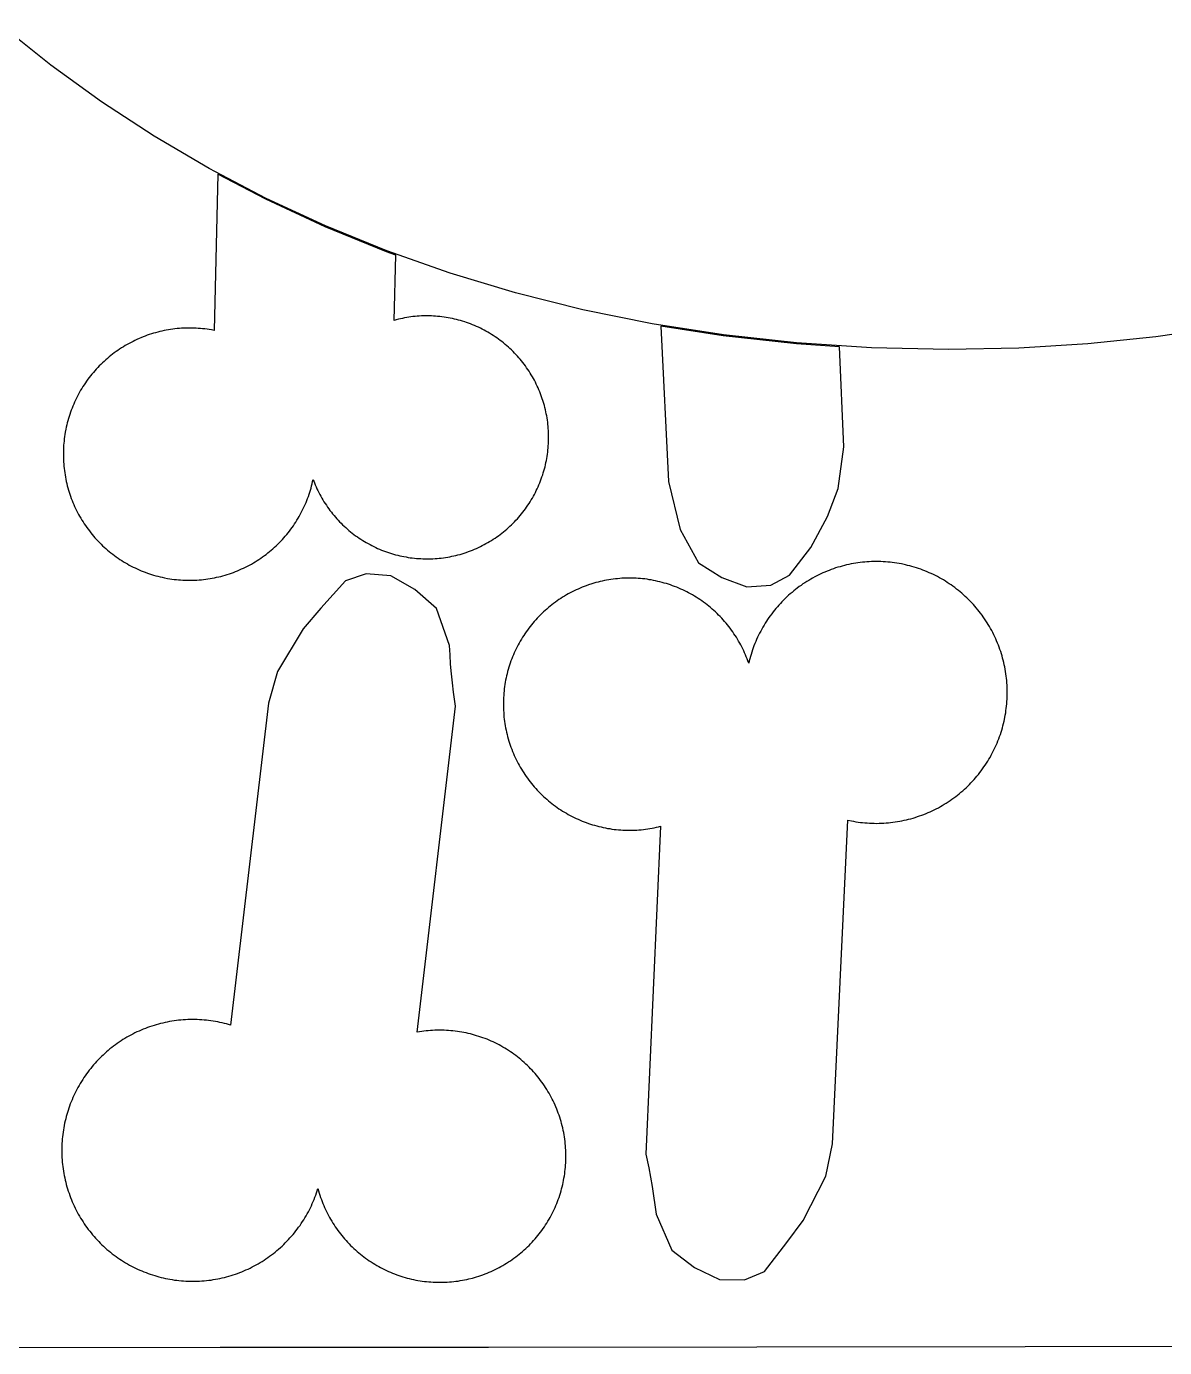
# Model space of a CAD drawing. Extents: x -246 to 246, y -104 to 199.
# Drawn here: x -17.17 to -5.59, y 108.32 to 121.77 of the extents above; entities that cross this region are included whole.
import ezdxf

# ---------------------------------------------------------------- set-up
doc = ezdxf.new("R2010")
doc.units = 0
doc.layers.add('Add_Red', color=1, linetype='Continuous')
doc.layers.add('Outline_Red', color=1, linetype='Continuous')

msp = doc.modelspace()

# ---------------------------------------------------------------- linework, layer by layer
at = {"layer": 'Add_Red'}
for points in [[(-15.479, 116.128), (-15.457, 116.129), (-15.435, 116.13), (-15.412, 116.132), (-15.39, 116.134), (-15.368, 116.136), (-15.345, 116.139), (-15.323, 116.142), (-15.301, 116.145), (-15.279, 116.149), (-15.257, 116.153), (-15.235, 116.158), (-15.213, 116.163), (-15.191, 116.168), (-15.17, 116.174), (-15.148, 116.18), (-15.127, 116.187), (-15.105, 116.194), (-15.084, 116.201), (-15.063, 116.208), (-15.042, 116.216), (-15.021, 116.225), (-15.001, 116.234), (-14.98, 116.243), (-14.96, 116.252), (-14.94, 116.262), (-14.92, 116.272), (-14.9, 116.283), (-14.88, 116.293), (-14.861, 116.305), (-14.842, 116.316), (-14.823, 116.328), (-14.804, 116.34), (-14.785, 116.353), (-14.767, 116.365), (-14.749, 116.379), (-14.731, 116.392), (-14.713, 116.406), (-14.696, 116.42), (-14.679, 116.434), (-14.662, 116.449), (-14.645, 116.464), (-14.628, 116.479), (-14.612, 116.495), (-14.596, 116.511), (-14.581, 116.527), (-14.566, 116.543), (-14.551, 116.56), (-14.536, 116.577), (-14.521, 116.594), (-14.507, 116.611), (-14.493, 116.629), (-14.48, 116.647), (-14.467, 116.665), (-14.454, 116.683), (-14.441, 116.702), (-14.429, 116.72), (-14.417, 116.739), (-14.406, 116.759), (-14.394, 116.778), (-14.383, 116.798), (-14.373, 116.817), (-14.363, 116.837), (-14.353, 116.858), (-14.343, 116.878), (-14.334, 116.898), (-14.325, 116.919), (-14.317, 116.94), (-14.309, 116.961), (-14.301, 116.982), (-14.294, 117.003), (-14.287, 117.024), (-14.28, 117.046), (-14.274, 117.067), (-14.268, 117.089), (-14.263, 117.11), (-14.258, 117.132), (-14.253, 117.154), (-14.24, 117.119), (-14.231, 117.1), (-14.223, 117.08), (-14.214, 117.06), (-14.205, 117.041), (-14.195, 117.021), (-14.185, 117.002), (-14.175, 116.983), (-14.164, 116.964), (-14.153, 116.946), (-14.142, 116.927), (-14.13, 116.909), (-14.118, 116.891), (-14.106, 116.873), (-14.093, 116.856), (-14.081, 116.838), (-14.067, 116.821), (-14.054, 116.804), (-14.04, 116.788), (-14.026, 116.771), (-14.012, 116.755), (-13.997, 116.739), (-13.983, 116.724), (-13.967, 116.708), (-13.952, 116.693), (-13.936, 116.678), (-13.92, 116.664), (-13.904, 116.649), (-13.888, 116.635), (-13.871, 116.621), (-13.854, 116.608), (-13.837, 116.595), (-13.82, 116.582), (-13.802, 116.57), (-13.784, 116.557), (-13.766, 116.545), (-13.748, 116.534), (-13.73, 116.523), (-13.711, 116.512), (-13.692, 116.501), (-13.673, 116.491), (-13.654, 116.481), (-13.635, 116.471), (-13.615, 116.462), (-13.596, 116.453), (-13.576, 116.444), (-13.556, 116.436), (-13.536, 116.428), (-13.516, 116.42), (-13.495, 116.413), (-13.475, 116.406), (-13.454, 116.4), (-13.434, 116.394), (-13.413, 116.388), (-13.392, 116.383), (-13.371, 116.378), (-13.35, 116.373), (-13.329, 116.369), (-13.307, 116.365), (-13.286, 116.361), (-13.265, 116.358), (-13.243, 116.355), (-13.222, 116.353), (-13.2, 116.351), (-13.179, 116.349), (-13.157, 116.348), (-13.136, 116.347), (-13.114, 116.346), (-13.093, 116.346), (-13.055, 116.346), (-13.034, 116.347), (-13.012, 116.348), (-12.991, 116.35), (-12.969, 116.352), (-12.948, 116.354), (-12.926, 116.357), (-12.905, 116.36), (-12.883, 116.364), (-12.862, 116.367), (-12.841, 116.372), (-12.82, 116.376), (-12.799, 116.381), (-12.778, 116.387), (-12.757, 116.392), (-12.736, 116.398), (-12.716, 116.405), (-12.695, 116.411), (-12.67, 116.42), (-12.649, 116.428), (-12.629, 116.436), (-12.609, 116.444), (-12.589, 116.453), (-12.57, 116.462), (-12.55, 116.471), (-12.531, 116.481), (-12.512, 116.491), (-12.493, 116.501), (-12.474, 116.512), (-12.456, 116.523), (-12.437, 116.534), (-12.419, 116.545), (-12.401, 116.557), (-12.383, 116.57), (-12.366, 116.582), (-12.348, 116.595), (-12.331, 116.608), (-12.314, 116.621), (-12.297, 116.635), (-12.281, 116.649), (-12.265, 116.664), (-12.249, 116.678), (-12.233, 116.693), (-12.218, 116.708), (-12.203, 116.724), (-12.188, 116.739), (-12.173, 116.755), (-12.159, 116.771), (-12.145, 116.788), (-12.131, 116.804), (-12.118, 116.821), (-12.105, 116.838), (-12.092, 116.856), (-12.079, 116.873), (-12.067, 116.891), (-12.055, 116.909), (-12.044, 116.927), (-12.032, 116.946), (-12.021, 116.964), (-12.011, 116.983), (-12, 117.002), (-11.99, 117.021), (-11.981, 117.041), (-11.971, 117.06), (-11.963, 117.08), (-11.954, 117.1), (-11.946, 117.119), (-11.938, 117.14), (-11.93, 117.16), (-11.923, 117.18), (-11.916, 117.201), (-11.91, 117.221), (-11.904, 117.242), (-11.898, 117.263), (-11.892, 117.284), (-11.887, 117.305), (-11.883, 117.326), (-11.878, 117.347), (-11.874, 117.368), (-11.871, 117.389), (-11.868, 117.411), (-11.865, 117.432), (-11.862, 117.454), (-11.86, 117.475), (-11.859, 117.497), (-11.857, 117.518), (-11.856, 117.54), (-11.856, 117.561), (-11.856, 117.583), (-11.856, 117.609), (-11.857, 117.63), (-11.858, 117.652), (-11.859, 117.673), (-11.861, 117.695), (-11.863, 117.716), (-11.865, 117.738), (-11.868, 117.759), (-11.871, 117.781), (-11.875, 117.802), (-11.879, 117.823), (-11.884, 117.844), (-11.888, 117.865), (-11.893, 117.886), (-11.899, 117.907), (-11.905, 117.928), (-11.911, 117.949), (-11.923, 117.986), (-11.93, 118.006), (-11.938, 118.026), (-11.946, 118.046), (-11.954, 118.066), (-11.963, 118.086), (-11.971, 118.106), (-11.981, 118.125), (-11.99, 118.144), (-12, 118.164), (-12.011, 118.183), (-12.021, 118.201), (-12.032, 118.22), (-12.044, 118.238), (-12.055, 118.257), (-12.067, 118.275), (-12.079, 118.292), (-12.092, 118.31), (-12.105, 118.327), (-12.118, 118.344), (-12.131, 118.361), (-12.145, 118.378), (-12.159, 118.394), (-12.173, 118.411), (-12.188, 118.427), (-12.203, 118.442), (-12.218, 118.458), (-12.233, 118.473), (-12.249, 118.488), (-12.265, 118.502), (-12.281, 118.516), (-12.297, 118.53), (-12.314, 118.544), (-12.331, 118.558), (-12.348, 118.571), (-12.366, 118.584), (-12.383, 118.596), (-12.401, 118.608), (-12.419, 118.62), (-12.437, 118.632), (-12.456, 118.643), (-12.474, 118.654), (-12.493, 118.665), (-12.512, 118.675), (-12.531, 118.685), (-12.55, 118.695), (-12.57, 118.704), (-12.589, 118.713), (-12.609, 118.722), (-12.629, 118.73), (-12.649, 118.738), (-12.67, 118.745), (-12.69, 118.752), (-12.71, 118.759), (-12.731, 118.766), (-12.752, 118.772), (-12.772, 118.778), (-12.793, 118.783), (-12.814, 118.788), (-12.835, 118.793), (-12.857, 118.797), (-12.878, 118.801), (-12.899, 118.805), (-12.92, 118.808), (-12.942, 118.811), (-12.963, 118.813), (-12.985, 118.815), (-13.006, 118.817), (-13.028, 118.818), (-13.049, 118.819), (-13.071, 118.82), (-13.093, 118.82), (-13.128, 118.819), (-13.15, 118.819), (-13.172, 118.817), (-13.193, 118.816), (-13.215, 118.814), (-13.236, 118.812), (-13.257, 118.809), (-13.279, 118.806), (-13.3, 118.802), (-13.321, 118.799), (-13.343, 118.794), (-13.364, 118.79), (-13.385, 118.785), (-13.406, 118.78), (-13.427, 118.774), (-13.412, 119.439), (-13.507, 119.473), (-14.131, 119.727), (-14.735, 120.007), (-15.221, 120.263), (-15.259, 118.671), (-15.288, 118.677), (-15.31, 118.68), (-15.332, 118.684), (-15.355, 118.687), (-15.377, 118.689), (-15.399, 118.691), (-15.422, 118.693), (-15.444, 118.695), (-15.466, 118.696), (-15.489, 118.696), (-15.511, 118.696), (-15.547, 118.696), (-15.569, 118.695), (-15.592, 118.694), (-15.614, 118.692), (-15.636, 118.69), (-15.659, 118.688), (-15.681, 118.685), (-15.703, 118.682), (-15.725, 118.678), (-15.747, 118.674), (-15.769, 118.67), (-15.791, 118.665), (-15.813, 118.66), (-15.835, 118.655), (-15.857, 118.649), (-15.878, 118.643), (-15.899, 118.636), (-15.921, 118.629), (-15.942, 118.622), (-15.963, 118.614), (-15.984, 118.606), (-16.005, 118.598), (-16.025, 118.589), (-16.046, 118.58), (-16.066, 118.57), (-16.086, 118.56), (-16.106, 118.55), (-16.126, 118.54), (-16.146, 118.529), (-16.165, 118.517), (-16.184, 118.506), (-16.203, 118.494), (-16.222, 118.482), (-16.24, 118.469), (-16.259, 118.456), (-16.277, 118.443), (-16.295, 118.43), (-16.312, 118.416), (-16.33, 118.402), (-16.347, 118.387), (-16.364, 118.372), (-16.38, 118.357), (-16.397, 118.342), (-16.413, 118.326), (-16.429, 118.311), (-16.444, 118.294), (-16.46, 118.278), (-16.475, 118.261), (-16.489, 118.244), (-16.504, 118.227), (-16.518, 118.21), (-16.531, 118.192), (-16.545, 118.174), (-16.558, 118.156), (-16.571, 118.138), (-16.583, 118.119), (-16.596, 118.1), (-16.607, 118.081), (-16.619, 118.062), (-16.63, 118.043), (-16.641, 118.023), (-16.651, 118.003), (-16.662, 117.983), (-16.671, 117.963), (-16.681, 117.943), (-16.69, 117.922), (-16.699, 117.901), (-16.707, 117.881), (-16.715, 117.86), (-16.723, 117.839), (-16.73, 117.817), (-16.737, 117.796), (-16.743, 117.775), (-16.749, 117.753), (-16.755, 117.731), (-16.761, 117.71), (-16.766, 117.688), (-16.77, 117.666), (-16.776, 117.635), (-16.78, 117.613), (-16.783, 117.591), (-16.786, 117.569), (-16.788, 117.546), (-16.791, 117.524), (-16.792, 117.502), (-16.794, 117.479), (-16.795, 117.457), (-16.795, 117.434), (-16.795, 117.412), (-16.795, 117.378), (-16.794, 117.356), (-16.793, 117.333), (-16.791, 117.311), (-16.79, 117.289), (-16.787, 117.266), (-16.784, 117.244), (-16.781, 117.222), (-16.778, 117.2), (-16.774, 117.178), (-16.77, 117.156), (-16.765, 117.134), (-16.76, 117.112), (-16.755, 117.09), (-16.749, 117.069), (-16.743, 117.047), (-16.736, 117.026), (-16.729, 117.004), (-16.722, 116.983), (-16.714, 116.962), (-16.706, 116.941), (-16.698, 116.92), (-16.689, 116.9), (-16.68, 116.879), (-16.67, 116.859), (-16.66, 116.839), (-16.65, 116.819), (-16.64, 116.799), (-16.629, 116.779), (-16.618, 116.76), (-16.606, 116.741), (-16.594, 116.722), (-16.582, 116.703), (-16.569, 116.684), (-16.557, 116.666), (-16.543, 116.648), (-16.53, 116.63), (-16.516, 116.612), (-16.502, 116.595), (-16.488, 116.578), (-16.473, 116.561), (-16.458, 116.544), (-16.443, 116.528), (-16.427, 116.512), (-16.411, 116.496), (-16.395, 116.48), (-16.379, 116.465), (-16.362, 116.45), (-16.345, 116.435), (-16.328, 116.421), (-16.311, 116.407), (-16.293, 116.393), (-16.275, 116.38), (-16.257, 116.366), (-16.238, 116.354), (-16.22, 116.341), (-16.201, 116.329), (-16.182, 116.317), (-16.163, 116.305), (-16.143, 116.294), (-16.124, 116.283), (-16.104, 116.273), (-16.084, 116.263), (-16.064, 116.253), (-16.044, 116.243), (-16.023, 116.234), (-16.002, 116.225), (-15.982, 116.217), (-15.961, 116.209), (-15.94, 116.201), (-15.919, 116.194), (-15.897, 116.187), (-15.876, 116.181), (-15.854, 116.174), (-15.833, 116.169), (-15.811, 116.163), (-15.789, 116.158), (-15.767, 116.154), (-15.734, 116.147), (-15.712, 116.144), (-15.69, 116.14), (-15.668, 116.137), (-15.645, 116.135), (-15.623, 116.133), (-15.601, 116.131), (-15.578, 116.13), (-15.556, 116.129), (-15.534, 116.128), (-15.511, 116.128), (-15.479, 116.128)], [(-9.594, 116.079), (-9.405, 116.179), (-9.185, 116.46), (-9.017, 116.776), (-8.909, 117.064), (-8.851, 117.488), (-8.893, 118.505), (-9.333, 118.534), (-10.079, 118.616), (-10.713, 118.715), (-10.634, 117.132), (-10.515, 116.644), (-10.33, 116.306), (-10.091, 116.156), (-9.837, 116.06), (-9.594, 116.079)], [(-9.659, 109.09), (-9.429, 109.386), (-9.264, 109.61), (-9.034, 110.062), (-8.966, 110.39), (-8.811, 113.686), (-8.774, 113.678), (-8.751, 113.674), (-8.728, 113.67), (-8.705, 113.666), (-8.682, 113.663), (-8.659, 113.661), (-8.636, 113.658), (-8.613, 113.657), (-8.589, 113.655), (-8.566, 113.654), (-8.543, 113.654), (-8.52, 113.653), (-8.49, 113.654), (-8.467, 113.654), (-8.443, 113.656), (-8.42, 113.657), (-8.397, 113.659), (-8.374, 113.661), (-8.351, 113.664), (-8.328, 113.667), (-8.305, 113.671), (-8.282, 113.675), (-8.259, 113.679), (-8.236, 113.684), (-8.214, 113.689), (-8.191, 113.695), (-8.168, 113.7), (-8.146, 113.707), (-8.124, 113.714), (-8.102, 113.721), (-8.08, 113.728), (-8.058, 113.736), (-8.036, 113.744), (-8.014, 113.753), (-7.993, 113.762), (-7.972, 113.771), (-7.951, 113.781), (-7.93, 113.791), (-7.909, 113.802), (-7.888, 113.812), (-7.868, 113.824), (-7.848, 113.835), (-7.828, 113.847), (-7.808, 113.859), (-7.788, 113.872), (-7.769, 113.885), (-7.75, 113.898), (-7.731, 113.912), (-7.712, 113.926), (-7.694, 113.94), (-7.676, 113.954), (-7.658, 113.969), (-7.64, 113.985), (-7.623, 114), (-7.606, 114.016), (-7.589, 114.032), (-7.573, 114.048), (-7.557, 114.065), (-7.541, 114.082), (-7.525, 114.099), (-7.51, 114.117), (-7.495, 114.134), (-7.48, 114.152), (-7.466, 114.171), (-7.451, 114.189), (-7.438, 114.208), (-7.424, 114.227), (-7.411, 114.246), (-7.398, 114.266), (-7.386, 114.285), (-7.374, 114.305), (-7.362, 114.325), (-7.351, 114.346), (-7.34, 114.366), (-7.329, 114.387), (-7.319, 114.408), (-7.309, 114.429), (-7.3, 114.45), (-7.29, 114.471), (-7.282, 114.493), (-7.273, 114.515), (-7.265, 114.536), (-7.257, 114.558), (-7.25, 114.58), (-7.243, 114.603), (-7.237, 114.625), (-7.231, 114.647), (-7.225, 114.67), (-7.22, 114.693), (-7.211, 114.732), (-7.207, 114.755), (-7.203, 114.778), (-7.2, 114.801), (-7.197, 114.824), (-7.194, 114.847), (-7.192, 114.87), (-7.19, 114.893), (-7.189, 114.916), (-7.188, 114.94), (-7.187, 114.963), (-7.187, 114.986), (-7.187, 115.014), (-7.188, 115.037), (-7.189, 115.06), (-7.191, 115.083), (-7.192, 115.107), (-7.195, 115.13), (-7.197, 115.153), (-7.201, 115.176), (-7.204, 115.199), (-7.208, 115.222), (-7.212, 115.245), (-7.217, 115.267), (-7.222, 115.29), (-7.228, 115.313), (-7.234, 115.335), (-7.24, 115.358), (-7.247, 115.38), (-7.254, 115.402), (-7.261, 115.424), (-7.269, 115.446), (-7.277, 115.468), (-7.286, 115.489), (-7.295, 115.511), (-7.304, 115.532), (-7.314, 115.553), (-7.324, 115.574), (-7.334, 115.595), (-7.345, 115.616), (-7.356, 115.636), (-7.368, 115.656), (-7.38, 115.676), (-7.392, 115.696), (-7.404, 115.716), (-7.417, 115.735), (-7.431, 115.754), (-7.444, 115.773), (-7.458, 115.792), (-7.472, 115.81), (-7.487, 115.828), (-7.502, 115.846), (-7.517, 115.864), (-7.532, 115.881), (-7.548, 115.898), (-7.564, 115.915), (-7.58, 115.931), (-7.597, 115.948), (-7.614, 115.964), (-7.631, 115.979), (-7.649, 115.995), (-7.666, 116.01), (-7.684, 116.024), (-7.703, 116.039), (-7.721, 116.053), (-7.74, 116.067), (-7.759, 116.08), (-7.778, 116.093), (-7.798, 116.106), (-7.817, 116.118), (-7.837, 116.131), (-7.857, 116.142), (-7.877, 116.154), (-7.898, 116.165), (-7.919, 116.175), (-7.939, 116.186), (-7.96, 116.196), (-7.982, 116.205), (-8.003, 116.214), (-8.025, 116.223), (-8.046, 116.232), (-8.068, 116.24), (-8.09, 116.247), (-8.112, 116.255), (-8.134, 116.262), (-8.157, 116.268), (-8.179, 116.274), (-8.202, 116.28), (-8.224, 116.285), (-8.265, 116.294), (-8.288, 116.298), (-8.311, 116.302), (-8.334, 116.306), (-8.357, 116.309), (-8.38, 116.311), (-8.404, 116.314), (-8.427, 116.315), (-8.45, 116.317), (-8.473, 116.318), (-8.496, 116.318), (-8.52, 116.319), (-8.545, 116.318), (-8.568, 116.318), (-8.592, 116.317), (-8.615, 116.315), (-8.638, 116.313), (-8.661, 116.311), (-8.684, 116.308), (-8.707, 116.305), (-8.73, 116.302), (-8.753, 116.298), (-8.776, 116.294), (-8.799, 116.289), (-8.822, 116.284), (-8.844, 116.278), (-8.867, 116.273), (-8.889, 116.266), (-8.912, 116.26), (-8.934, 116.253), (-8.956, 116.245), (-8.978, 116.237), (-8.999, 116.229), (-9.021, 116.221), (-9.043, 116.212), (-9.064, 116.202), (-9.085, 116.193), (-9.106, 116.183), (-9.127, 116.172), (-9.147, 116.162), (-9.168, 116.15), (-9.188, 116.139), (-9.208, 116.127), (-9.228, 116.115), (-9.247, 116.102), (-9.267, 116.09), (-9.286, 116.076), (-9.305, 116.063), (-9.324, 116.049), (-9.342, 116.035), (-9.36, 116.02), (-9.378, 116.005), (-9.396, 115.99), (-9.413, 115.975), (-9.43, 115.959), (-9.447, 115.943), (-9.464, 115.927), (-9.48, 115.91), (-9.496, 115.893), (-9.512, 115.876), (-9.527, 115.859), (-9.542, 115.841), (-9.557, 115.823), (-9.571, 115.805), (-9.585, 115.786), (-9.599, 115.767), (-9.613, 115.748), (-9.626, 115.729), (-9.639, 115.71), (-9.651, 115.69), (-9.663, 115.67), (-9.675, 115.65), (-9.686, 115.63), (-9.697, 115.61), (-9.708, 115.589), (-9.718, 115.568), (-9.728, 115.547), (-9.738, 115.526), (-9.747, 115.505), (-9.756, 115.483), (-9.765, 115.461), (-9.773, 115.44), (-9.78, 115.418), (-9.788, 115.396), (-9.795, 115.373), (-9.801, 115.351), (-9.808, 115.329), (-9.813, 115.306), (-9.819, 115.284), (-9.826, 115.306), (-9.834, 115.327), (-9.843, 115.347), (-9.851, 115.368), (-9.86, 115.389), (-9.869, 115.409), (-9.879, 115.429), (-9.889, 115.449), (-9.899, 115.469), (-9.91, 115.489), (-9.921, 115.508), (-9.932, 115.528), (-9.944, 115.547), (-9.956, 115.566), (-9.969, 115.584), (-9.981, 115.603), (-9.994, 115.621), (-10.008, 115.639), (-10.021, 115.657), (-10.035, 115.674), (-10.049, 115.692), (-10.064, 115.709), (-10.079, 115.725), (-10.094, 115.742), (-10.109, 115.758), (-10.125, 115.774), (-10.141, 115.79), (-10.157, 115.805), (-10.174, 115.82), (-10.191, 115.835), (-10.208, 115.85), (-10.225, 115.864), (-10.242, 115.878), (-10.26, 115.892), (-10.278, 115.905), (-10.296, 115.918), (-10.315, 115.931), (-10.334, 115.943), (-10.353, 115.955), (-10.372, 115.967), (-10.391, 115.978), (-10.41, 115.989), (-10.43, 116), (-10.45, 116.01), (-10.47, 116.02), (-10.49, 116.03), (-10.511, 116.039), (-10.531, 116.048), (-10.552, 116.057), (-10.573, 116.065), (-10.594, 116.073), (-10.615, 116.08), (-10.636, 116.087), (-10.657, 116.094), (-10.679, 116.1), (-10.701, 116.106), (-10.722, 116.112), (-10.744, 116.117), (-10.766, 116.122), (-10.788, 116.127), (-10.81, 116.131), (-10.832, 116.134), (-10.854, 116.138), (-10.876, 116.141), (-10.899, 116.143), (-10.921, 116.145), (-10.943, 116.147), (-10.966, 116.148), (-10.988, 116.149), (-11.01, 116.15), (-11.033, 116.15), (-11.064, 116.15), (-11.087, 116.149), (-11.109, 116.148), (-11.132, 116.146), (-11.154, 116.144), (-11.176, 116.142), (-11.198, 116.139), (-11.221, 116.136), (-11.243, 116.133), (-11.265, 116.129), (-11.287, 116.125), (-11.309, 116.12), (-11.331, 116.115), (-11.352, 116.11), (-11.374, 116.104), (-11.396, 116.098), (-11.417, 116.091), (-11.451, 116.08), (-11.472, 116.073), (-11.493, 116.065), (-11.514, 116.057), (-11.534, 116.048), (-11.555, 116.039), (-11.575, 116.03), (-11.595, 116.02), (-11.616, 116.01), (-11.635, 116), (-11.655, 115.989), (-11.675, 115.978), (-11.694, 115.967), (-11.713, 115.955), (-11.732, 115.943), (-11.751, 115.931), (-11.769, 115.918), (-11.787, 115.905), (-11.805, 115.892), (-11.823, 115.878), (-11.841, 115.864), (-11.858, 115.85), (-11.875, 115.835), (-11.892, 115.82), (-11.908, 115.805), (-11.924, 115.79), (-11.94, 115.774), (-11.956, 115.758), (-11.972, 115.742), (-11.987, 115.725), (-12.002, 115.709), (-12.016, 115.692), (-12.03, 115.674), (-12.044, 115.657), (-12.058, 115.639), (-12.071, 115.621), (-12.084, 115.603), (-12.097, 115.584), (-12.109, 115.566), (-12.121, 115.547), (-12.133, 115.528), (-12.144, 115.508), (-12.155, 115.489), (-12.166, 115.469), (-12.177, 115.449), (-12.187, 115.429), (-12.196, 115.409), (-12.205, 115.389), (-12.214, 115.368), (-12.223, 115.347), (-12.231, 115.327), (-12.239, 115.306), (-12.246, 115.284), (-12.254, 115.263), (-12.26, 115.242), (-12.267, 115.22), (-12.273, 115.199), (-12.278, 115.177), (-12.284, 115.155), (-12.288, 115.133), (-12.293, 115.111), (-12.297, 115.089), (-12.301, 115.067), (-12.304, 115.045), (-12.307, 115.023), (-12.309, 115.001), (-12.312, 114.978), (-12.313, 114.956), (-12.315, 114.934), (-12.316, 114.911), (-12.316, 114.889), (-12.316, 114.867), (-12.316, 114.824), (-12.315, 114.802), (-12.313, 114.78), (-12.312, 114.757), (-12.31, 114.735), (-12.307, 114.713), (-12.304, 114.691), (-12.301, 114.668), (-12.297, 114.646), (-12.293, 114.624), (-12.289, 114.602), (-12.284, 114.58), (-12.279, 114.559), (-12.273, 114.537), (-12.267, 114.515), (-12.26, 114.491), (-12.254, 114.47), (-12.246, 114.449), (-12.239, 114.428), (-12.231, 114.407), (-12.223, 114.386), (-12.214, 114.365), (-12.205, 114.344), (-12.196, 114.324), (-12.187, 114.304), (-12.177, 114.284), (-12.166, 114.264), (-12.155, 114.244), (-12.144, 114.225), (-12.133, 114.205), (-12.121, 114.186), (-12.109, 114.167), (-12.097, 114.149), (-12.084, 114.13), (-12.071, 114.112), (-12.058, 114.094), (-12.044, 114.076), (-12.03, 114.059), (-12.016, 114.041), (-12.002, 114.024), (-11.987, 114.008), (-11.972, 113.991), (-11.956, 113.975), (-11.94, 113.959), (-11.924, 113.943), (-11.908, 113.928), (-11.892, 113.913), (-11.875, 113.898), (-11.858, 113.883), (-11.841, 113.869), (-11.823, 113.855), (-11.805, 113.841), (-11.787, 113.828), (-11.769, 113.815), (-11.751, 113.802), (-11.732, 113.79), (-11.713, 113.778), (-11.694, 113.766), (-11.675, 113.755), (-11.655, 113.744), (-11.635, 113.733), (-11.616, 113.723), (-11.595, 113.713), (-11.575, 113.703), (-11.555, 113.694), (-11.534, 113.685), (-11.514, 113.676), (-11.493, 113.668), (-11.472, 113.66), (-11.451, 113.653), (-11.429, 113.646), (-11.408, 113.639), (-11.387, 113.633), (-11.365, 113.627), (-11.343, 113.621), (-11.322, 113.616), (-11.3, 113.611), (-11.278, 113.607), (-11.256, 113.602), (-11.234, 113.599), (-11.211, 113.595), (-11.189, 113.592), (-11.167, 113.59), (-11.145, 113.588), (-11.122, 113.586), (-11.1, 113.585), (-11.078, 113.584), (-11.055, 113.583), (-11.033, 113.583), (-11.003, 113.583), (-10.98, 113.584), (-10.958, 113.585), (-10.936, 113.587), (-10.913, 113.588), (-10.891, 113.591), (-10.869, 113.593), (-10.847, 113.596), (-10.824, 113.6), (-10.802, 113.604), (-10.78, 113.608), (-10.758, 113.613), (-10.737, 113.618), (-10.715, 113.623), (-10.867, 110.285), (-10.837, 110.145), (-10.818, 110.051), (-10.802, 109.957), (-10.787, 109.862), (-10.773, 109.767), (-10.762, 109.672), (-10.602, 109.306), (-10.369, 109.129), (-10.116, 109.007), (-9.863, 109.005), (-9.659, 109.09)], [(-12.933, 108.98), (-12.911, 108.981), (-12.888, 108.982), (-12.866, 108.983), (-12.844, 108.985), (-12.821, 108.988), (-12.799, 108.99), (-12.777, 108.993), (-12.755, 108.997), (-12.733, 109.001), (-12.711, 109.005), (-12.689, 109.009), (-12.667, 109.014), (-12.631, 109.023), (-12.609, 109.029), (-12.588, 109.036), (-12.566, 109.043), (-12.545, 109.05), (-12.524, 109.057), (-12.503, 109.065), (-12.482, 109.073), (-12.461, 109.082), (-12.441, 109.091), (-12.421, 109.1), (-12.4, 109.11), (-12.38, 109.12), (-12.36, 109.13), (-12.341, 109.141), (-12.321, 109.152), (-12.302, 109.163), (-12.283, 109.175), (-12.264, 109.187), (-12.245, 109.199), (-12.227, 109.212), (-12.209, 109.225), (-12.19, 109.238), (-12.173, 109.252), (-12.155, 109.266), (-12.138, 109.28), (-12.121, 109.295), (-12.104, 109.309), (-12.088, 109.325), (-12.071, 109.34), (-12.055, 109.356), (-12.04, 109.372), (-12.024, 109.388), (-12.009, 109.404), (-11.994, 109.421), (-11.98, 109.438), (-11.965, 109.456), (-11.951, 109.473), (-11.938, 109.491), (-11.925, 109.509), (-11.912, 109.527), (-11.899, 109.546), (-11.886, 109.564), (-11.874, 109.583), (-11.863, 109.602), (-11.851, 109.622), (-11.84, 109.641), (-11.83, 109.661), (-11.819, 109.681), (-11.809, 109.701), (-11.8, 109.721), (-11.79, 109.741), (-11.781, 109.762), (-11.773, 109.782), (-11.765, 109.803), (-11.757, 109.824), (-11.749, 109.845), (-11.742, 109.867), (-11.735, 109.888), (-11.729, 109.91), (-11.723, 109.931), (-11.717, 109.953), (-11.712, 109.975), (-11.707, 109.996), (-11.703, 110.018), (-11.699, 110.04), (-11.695, 110.063), (-11.692, 110.085), (-11.689, 110.107), (-11.686, 110.129), (-11.684, 110.151), (-11.682, 110.174), (-11.681, 110.196), (-11.68, 110.219), (-11.68, 110.241), (-11.679, 110.263), (-11.68, 110.304), (-11.681, 110.326), (-11.682, 110.348), (-11.684, 110.371), (-11.686, 110.393), (-11.688, 110.415), (-11.691, 110.438), (-11.694, 110.46), (-11.698, 110.482), (-11.702, 110.504), (-11.706, 110.526), (-11.712, 110.552), (-11.717, 110.574), (-11.723, 110.596), (-11.729, 110.617), (-11.735, 110.639), (-11.742, 110.66), (-11.749, 110.681), (-11.757, 110.702), (-11.765, 110.723), (-11.773, 110.744), (-11.781, 110.765), (-11.79, 110.785), (-11.8, 110.806), (-11.809, 110.826), (-11.819, 110.846), (-11.83, 110.866), (-11.84, 110.886), (-11.851, 110.905), (-11.863, 110.924), (-11.874, 110.944), (-11.886, 110.962), (-11.899, 110.981), (-11.912, 111), (-11.925, 111.018), (-11.938, 111.036), (-11.951, 111.054), (-11.965, 111.071), (-11.98, 111.088), (-11.994, 111.105), (-12.009, 111.122), (-12.024, 111.139), (-12.04, 111.155), (-12.055, 111.171), (-12.071, 111.187), (-12.088, 111.202), (-12.104, 111.217), (-12.121, 111.232), (-12.138, 111.247), (-12.155, 111.261), (-12.173, 111.275), (-12.19, 111.289), (-12.209, 111.302), (-12.227, 111.315), (-12.245, 111.328), (-12.264, 111.34), (-12.283, 111.352), (-12.302, 111.364), (-12.321, 111.375), (-12.341, 111.386), (-12.36, 111.397), (-12.38, 111.407), (-12.4, 111.417), (-12.421, 111.427), (-12.441, 111.436), (-12.461, 111.445), (-12.482, 111.454), (-12.503, 111.462), (-12.524, 111.47), (-12.545, 111.477), (-12.566, 111.484), (-12.588, 111.491), (-12.609, 111.497), (-12.631, 111.503), (-12.652, 111.509), (-12.674, 111.514), (-12.696, 111.519), (-12.718, 111.523), (-12.74, 111.527), (-12.762, 111.531), (-12.784, 111.534), (-12.807, 111.537), (-12.829, 111.54), (-12.851, 111.542), (-12.873, 111.544), (-12.896, 111.545), (-12.918, 111.546), (-12.941, 111.547), (-12.963, 111.547), (-12.991, 111.547), (-13.014, 111.546), (-13.036, 111.545), (-13.058, 111.543), (-13.081, 111.542), (-13.103, 111.539), (-13.125, 111.537), (-13.147, 111.534), (-13.17, 111.53), (-13.192, 111.526), (-12.803, 114.845), (-12.823, 114.987), (-12.835, 115.082), (-12.844, 115.177), (-12.853, 115.273), (-12.859, 115.368), (-12.864, 115.464), (-12.997, 115.841), (-13.217, 116.033), (-13.461, 116.173), (-13.713, 116.194), (-13.923, 116.123), (-14.173, 115.844), (-14.353, 115.632), (-14.615, 115.198), (-14.706, 114.875), (-15.095, 111.599), (-15.133, 111.61), (-15.156, 111.616), (-15.178, 111.621), (-15.201, 111.626), (-15.224, 111.631), (-15.247, 111.635), (-15.27, 111.639), (-15.293, 111.643), (-15.316, 111.646), (-15.339, 111.648), (-15.362, 111.65), (-15.385, 111.652), (-15.408, 111.654), (-15.432, 111.655), (-15.455, 111.655), (-15.478, 111.656), (-15.506, 111.655), (-15.529, 111.655), (-15.553, 111.653), (-15.576, 111.652), (-15.599, 111.65), (-15.622, 111.648), (-15.645, 111.645), (-15.668, 111.642), (-15.691, 111.638), (-15.714, 111.634), (-15.737, 111.63), (-15.76, 111.625), (-15.783, 111.62), (-15.805, 111.615), (-15.828, 111.609), (-15.85, 111.603), (-15.872, 111.596), (-15.895, 111.589), (-15.917, 111.581), (-15.938, 111.574), (-15.96, 111.565), (-15.982, 111.557), (-16.003, 111.548), (-16.025, 111.538), (-16.046, 111.529), (-16.067, 111.519), (-16.087, 111.508), (-16.108, 111.497), (-16.128, 111.486), (-16.149, 111.475), (-16.169, 111.463), (-16.188, 111.451), (-16.208, 111.438), (-16.227, 111.425), (-16.246, 111.412), (-16.265, 111.398), (-16.284, 111.384), (-16.302, 111.37), (-16.321, 111.356), (-16.338, 111.341), (-16.356, 111.326), (-16.373, 111.31), (-16.391, 111.294), (-16.407, 111.278), (-16.424, 111.262), (-16.44, 111.245), (-16.456, 111.228), (-16.472, 111.211), (-16.487, 111.194), (-16.502, 111.176), (-16.517, 111.158), (-16.531, 111.14), (-16.545, 111.121), (-16.559, 111.102), (-16.573, 111.083), (-16.586, 111.064), (-16.598, 111.045), (-16.611, 111.025), (-16.623, 111.005), (-16.635, 110.985), (-16.646, 110.965), (-16.657, 110.944), (-16.668, 110.924), (-16.678, 110.903), (-16.688, 110.882), (-16.698, 110.861), (-16.707, 110.839), (-16.716, 110.818), (-16.724, 110.796), (-16.732, 110.774), (-16.74, 110.752), (-16.747, 110.73), (-16.754, 110.708), (-16.765, 110.668), (-16.771, 110.645), (-16.777, 110.623), (-16.782, 110.6), (-16.786, 110.577), (-16.791, 110.554), (-16.794, 110.531), (-16.798, 110.508), (-16.801, 110.485), (-16.804, 110.462), (-16.806, 110.439), (-16.808, 110.416), (-16.809, 110.393), (-16.81, 110.369), (-16.811, 110.346), (-16.811, 110.323), (-16.811, 110.297), (-16.81, 110.274), (-16.809, 110.251), (-16.807, 110.227), (-16.806, 110.204), (-16.803, 110.181), (-16.801, 110.158), (-16.798, 110.135), (-16.794, 110.112), (-16.79, 110.089), (-16.786, 110.066), (-16.781, 110.043), (-16.776, 110.021), (-16.771, 109.998), (-16.765, 109.975), (-16.759, 109.953), (-16.752, 109.931), (-16.745, 109.909), (-16.737, 109.887), (-16.73, 109.865), (-16.721, 109.843), (-16.713, 109.821), (-16.704, 109.8), (-16.695, 109.778), (-16.685, 109.757), (-16.675, 109.736), (-16.664, 109.716), (-16.654, 109.695), (-16.643, 109.675), (-16.631, 109.654), (-16.619, 109.634), (-16.607, 109.615), (-16.594, 109.595), (-16.582, 109.576), (-16.568, 109.556), (-16.555, 109.537), (-16.541, 109.519), (-16.527, 109.5), (-16.512, 109.482), (-16.497, 109.464), (-16.482, 109.447), (-16.467, 109.429), (-16.451, 109.412), (-16.435, 109.395), (-16.419, 109.379), (-16.402, 109.362), (-16.385, 109.347), (-16.368, 109.331), (-16.351, 109.315), (-16.333, 109.3), (-16.315, 109.286), (-16.297, 109.271), (-16.278, 109.257), (-16.259, 109.243), (-16.24, 109.23), (-16.221, 109.217), (-16.202, 109.204), (-16.182, 109.191), (-16.162, 109.179), (-16.142, 109.168), (-16.122, 109.156), (-16.102, 109.145), (-16.081, 109.134), (-16.06, 109.124), (-16.039, 109.114), (-16.018, 109.104), (-15.997, 109.095), (-15.975, 109.086), (-15.953, 109.078), (-15.932, 109.07), (-15.91, 109.062), (-15.888, 109.055), (-15.865, 109.048), (-15.823, 109.036), (-15.801, 109.03), (-15.778, 109.024), (-15.755, 109.019), (-15.733, 109.015), (-15.71, 109.011), (-15.687, 109.007), (-15.664, 109.003), (-15.641, 109), (-15.618, 108.998), (-15.594, 108.995), (-15.571, 108.994), (-15.548, 108.992), (-15.525, 108.991), (-15.502, 108.99), (-15.478, 108.99), (-15.454, 108.99), (-15.431, 108.991), (-15.408, 108.992), (-15.385, 108.994), (-15.362, 108.995), (-15.338, 108.998), (-15.315, 109), (-15.292, 109.003), (-15.269, 109.007), (-15.246, 109.011), (-15.223, 109.015), (-15.201, 109.02), (-15.178, 109.025), (-15.155, 109.03), (-15.133, 109.036), (-15.11, 109.042), (-15.088, 109.049), (-15.066, 109.056), (-15.044, 109.063), (-15.022, 109.071), (-15, 109.079), (-14.979, 109.088), (-14.957, 109.096), (-14.936, 109.106), (-14.915, 109.115), (-14.894, 109.125), (-14.873, 109.136), (-14.852, 109.147), (-14.832, 109.158), (-14.811, 109.169), (-14.791, 109.181), (-14.772, 109.193), (-14.752, 109.206), (-14.733, 109.218), (-14.713, 109.232), (-14.695, 109.245), (-14.676, 109.259), (-14.657, 109.273), (-14.639, 109.288), (-14.621, 109.302), (-14.604, 109.317), (-14.586, 109.333), (-14.569, 109.349), (-14.552, 109.365), (-14.536, 109.381), (-14.519, 109.398), (-14.503, 109.414), (-14.488, 109.432), (-14.472, 109.449), (-14.457, 109.467), (-14.442, 109.485), (-14.428, 109.503), (-14.414, 109.521), (-14.4, 109.54), (-14.386, 109.559), (-14.373, 109.578), (-14.36, 109.598), (-14.348, 109.617), (-14.336, 109.637), (-14.324, 109.657), (-14.312, 109.677), (-14.301, 109.698), (-14.291, 109.718), (-14.28, 109.739), (-14.27, 109.76), (-14.261, 109.781), (-14.251, 109.803), (-14.242, 109.824), (-14.234, 109.846), (-14.226, 109.868), (-14.218, 109.89), (-14.211, 109.912), (-14.204, 109.934), (-14.197, 109.91), (-14.191, 109.888), (-14.184, 109.867), (-14.177, 109.845), (-14.169, 109.824), (-14.161, 109.803), (-14.153, 109.782), (-14.145, 109.762), (-14.136, 109.741), (-14.126, 109.721), (-14.117, 109.701), (-14.107, 109.681), (-14.096, 109.661), (-14.086, 109.641), (-14.075, 109.622), (-14.063, 109.602), (-14.052, 109.583), (-14.04, 109.564), (-14.027, 109.546), (-14.015, 109.527), (-14.002, 109.509), (-13.988, 109.491), (-13.975, 109.473), (-13.961, 109.456), (-13.946, 109.438), (-13.932, 109.421), (-13.917, 109.404), (-13.902, 109.388), (-13.886, 109.372), (-13.871, 109.356), (-13.855, 109.34), (-13.838, 109.325), (-13.822, 109.309), (-13.805, 109.295), (-13.788, 109.28), (-13.771, 109.266), (-13.753, 109.252), (-13.736, 109.238), (-13.718, 109.225), (-13.699, 109.212), (-13.681, 109.199), (-13.662, 109.187), (-13.643, 109.175), (-13.624, 109.163), (-13.605, 109.152), (-13.585, 109.141), (-13.566, 109.13), (-13.546, 109.12), (-13.526, 109.11), (-13.506, 109.1), (-13.485, 109.091), (-13.465, 109.082), (-13.444, 109.073), (-13.423, 109.065), (-13.402, 109.057), (-13.381, 109.05), (-13.36, 109.043), (-13.338, 109.036), (-13.317, 109.029), (-13.295, 109.023), (-13.274, 109.018), (-13.252, 109.013), (-13.23, 109.008), (-13.208, 109.003), (-13.186, 108.999), (-13.164, 108.996), (-13.142, 108.992), (-13.119, 108.989), (-13.097, 108.987), (-13.075, 108.985), (-13.053, 108.983), (-13.03, 108.981), (-13.008, 108.98), (-12.985, 108.98), (-12.963, 108.98), (-12.933, 108.98)]]:
    msp.add_lwpolyline(points, dxfattribs=at)
at = {"layer": 'Outline_Red'}
for points in [[(-4.997, 118.704), (-5.675, 118.606), (-6.366, 118.535), (-7.07, 118.492), (-7.786, 118.477), (-8.568, 118.494), (-9.332, 118.544), (-10.077, 118.626), (-10.802, 118.739), (-11.507, 118.882), (-12.193, 119.054), (-12.858, 119.254), (-13.503, 119.482), (-14.127, 119.736), (-14.73, 120.016), (-15.311, 120.321), (-15.87, 120.649), (-16.407, 121), (-16.922, 121.373), (-17.414, 121.767)], [(-17.931, 108.315), (-15.199, 108.318), (-12.467, 108.321), (-9.735, 108.324), (-7.003, 108.327), (-4.271, 108.33), (-1.539, 108.333), (1.193, 108.336), (3.925, 108.339), (6.657, 108.342)]]:
    msp.add_lwpolyline(points, dxfattribs=at)

doc.saveas('drawing.dxf')
